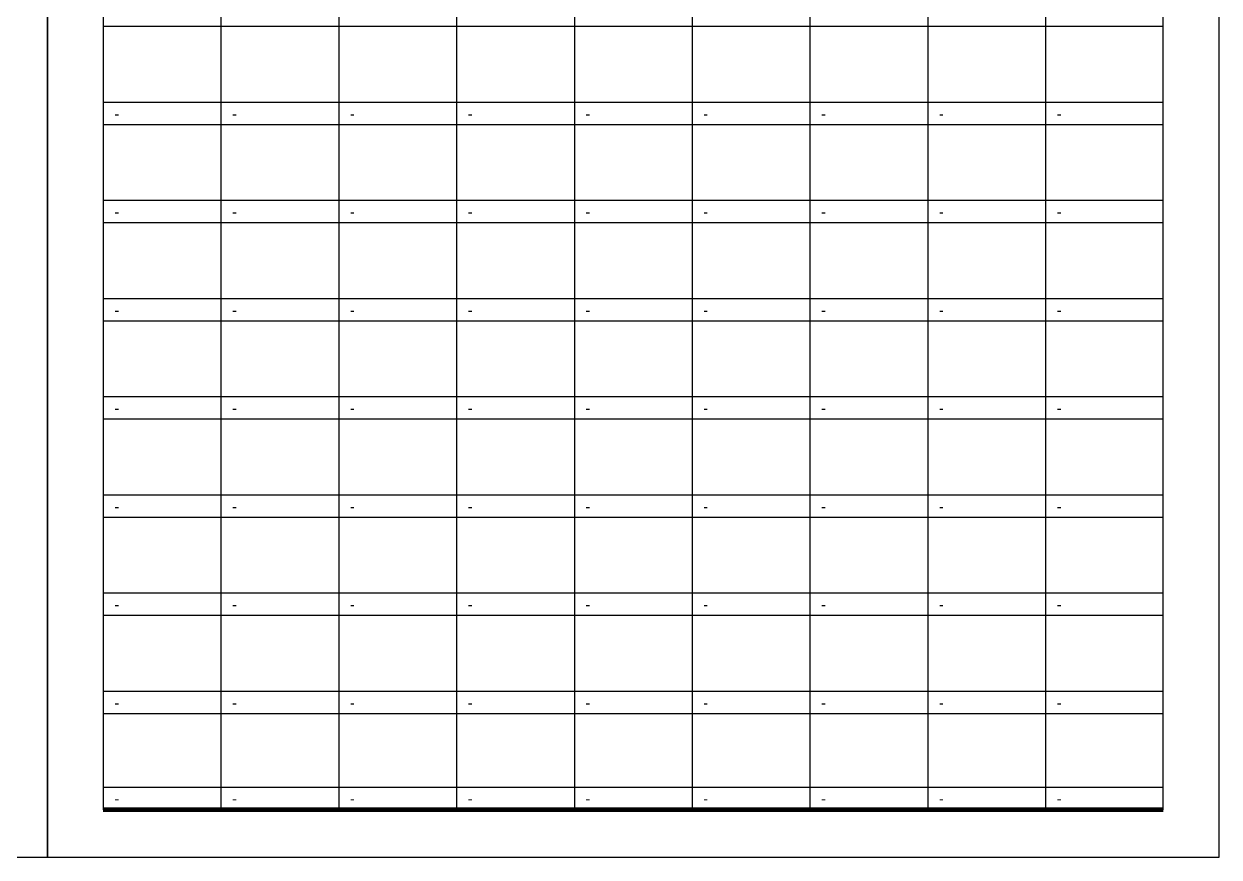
# Model space of a CAD drawing. Header units: millimetres. Extents: x 0 to 25200, y 0 to 17820.
# Drawn here: x 12348 to 25200, y 0 to 8963 of the extents above; entities that cross this region are included whole.
import ezdxf
from ezdxf.enums import TextEntityAlignment as Align

# ---------------------------------------------------------------- set-up
doc = ezdxf.new("R2010")
doc.units = ezdxf.units.MM
doc.header["$LTSCALE"] = 100
doc.header["$MEASUREMENT"] = 0
doc.layers.add('TB-FORM', color=7, linetype='Continuous')
doc.layers.add('TB-TEXT', color=4, linetype='Continuous')
doc.styles.add('DH-TEXT', font='')
doc.styles.get('DH-TEXT').set_extended_font_data('HY울릉도L')

msp = doc.modelspace()

# ---------------------------------------------------------------- linework, layer by layer
at = {"layer": 'TB-FORM', "color": 251}
for p, q in [((15733, 16350), (15733, 510)), ((17000, 16350), (17000, 510)), ((18267, 16350), (18267, 510)), ((19533, 16350), (19533, 510)), ((20800, 16350), (20800, 510)), ((22067, 16350), (22067, 510)), ((23333, 15270), (23333, 510)), ((14467, 14214), (14467, 510)), ((24600, 8934), (13200, 8934)), ((24600, 8118), (13200, 8118)), ((24600, 7878), (13200, 7878)), ((24600, 7062), (13200, 7062)), ((24600, 6822), (13200, 6822)), ((24600, 6006), (13200, 6006)), ((24600, 5766), (13200, 5766)), ((24600, 4950), (13200, 4950)), ((24600, 4710), (13200, 4710)), ((24600, 3894), (13200, 3894)), ((24600, 3654), (13200, 3654)), ((24600, 2838), (13200, 2838)), ((24600, 2598), (13200, 2598)), ((24600, 1782), (13200, 1782)), ((24600, 1542), (13200, 1542)), ((24600, 750), (13200, 750))]:
    msp.add_line(p, q, dxfattribs=at)
for points in [[(0, 0), (12600, 0), (12600, 17820), (0, 17820)], [(12600, 0), (25200, 0), (25200, 17820), (12600, 17820)], [(13200, 510), (24600, 510), (24600, 17310), (13200, 17310)]]:
    msp.add_lwpolyline(points, close=True, dxfattribs=at)
at = {"layer": 'TB-FORM', "const_width": 48}
msp.add_lwpolyline([(13200, 510), (24600, 510)], dxfattribs=at)

# ---------------------------------------------------------------- texts
at = {"layer": 'TB-TEXT', "style": 'DH-TEXT'}
for p in [(13320, 7998), (14587, 7998), (15853, 7998), (17120, 7998), (18387, 7998), (19653, 7998), (20920, 7998), (22187, 7998), (23453, 7998), (13320, 6942), (14587, 6942), (15853, 6942), (17120, 6942), (18387, 6942), (19653, 6942), (20920, 6942), (22187, 6942), (23453, 6942), (13320, 5886), (14587, 5886), (15853, 5886), (17120, 5886), (18387, 5886), (19653, 5886), (20920, 5886), (22187, 5886), (23453, 5886), (13320, 4830), (14587, 4830), (15853, 4830), (17120, 4830), (18387, 4830), (19653, 4830), (20920, 4830), (22187, 4830), (23453, 4830), (13320, 3774), (14587, 3774), (15853, 3774), (17120, 3774), (18387, 3774), (19653, 3774), (20920, 3774), (22187, 3774), (23453, 3774), (13320, 2718), (14587, 2718), (15853, 2718), (17120, 2718), (18387, 2718), (19653, 2718), (20920, 2718), (22187, 2718), (23453, 2718), (13320, 1662), (14587, 1662), (15853, 1662), (17120, 1662), (18387, 1662), (19653, 1662), (20920, 1662), (22187, 1662), (23453, 1662), (13320, 630), (14587, 630), (15853, 630), (17120, 630), (18387, 630), (19653, 630), (20920, 630), (22187, 630), (23453, 630)]:
    msp.add_text('-', height=120, dxfattribs=at).set_placement(p, align=Align.MIDDLE_LEFT)

doc.saveas('drawing.dxf')
